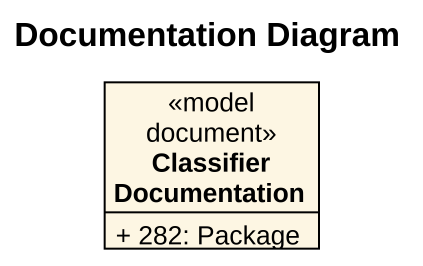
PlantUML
@startuml
title Documentation Diagram
hide circle
hide empty members
skinparam classAttributeIconSize 0
class "Classifier Documentation" as Classifier_Documentation <<model document>> {
  + 282: Package
}
@enduml
